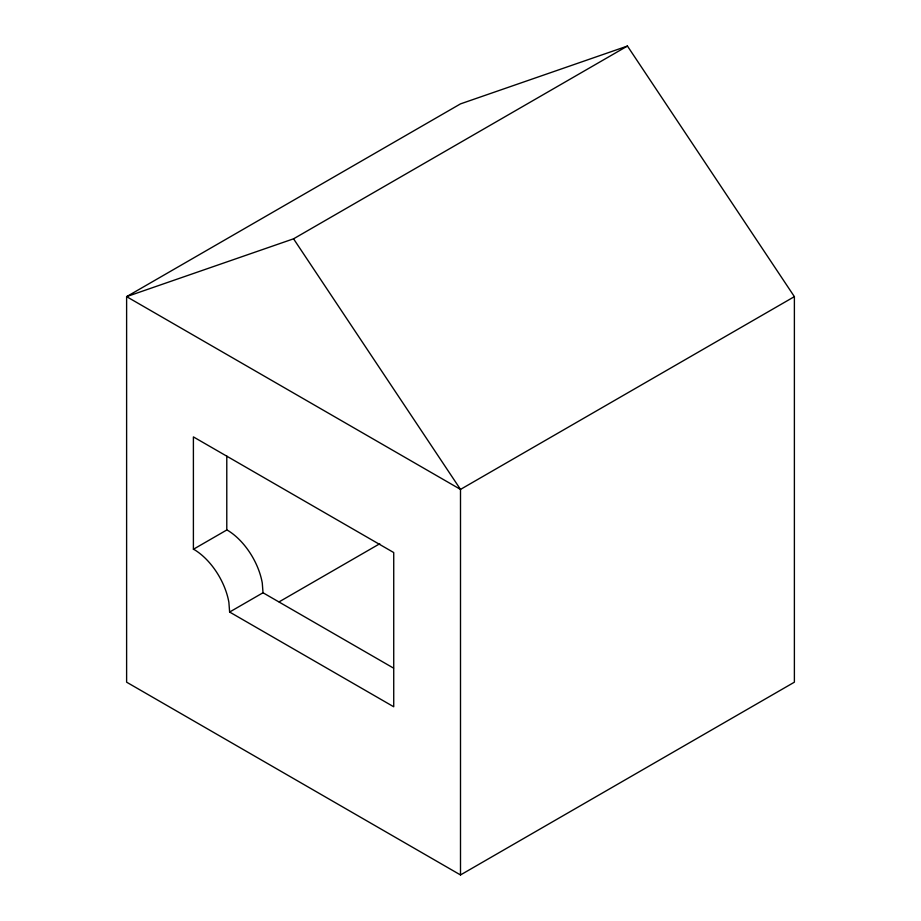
<?xml version="1.0" encoding="UTF-8"?>
<svg xmlns="http://www.w3.org/2000/svg" width="921" height="921" viewBox="0 0 921 921"><rect width="100%" height="100%" fill="white"/><g stroke="black" fill="none" stroke-linecap="round" stroke-linejoin="round"><path stroke-width="1.38" d="M794.386 296.643L460.5 489.408L126.614 296.643L293.557 238.815L627.443 46.05L794.386 296.643L794.386 682.185L460.5 874.95L126.614 682.185L126.614 296.643L460.5 103.877L627.443 46.05M193.398 549.273L194.792 549.929A51.472 29.714 60 0 1 228.88 602.299L229.628 612.039L393.728 706.775L393.728 552.554L193.398 436.899L193.398 549.273L226.785 529.989L228.189 530.657A51.472 29.714 60 0 1 262.278 583.028L263.015 592.756L393.543 668.116M229.628 612.039L263.015 592.756M279.121 601.85L379.751 543.747M293.557 238.815L460.5 489.408L460.5 874.95M226.785 456.033L226.785 529.989"/></g></svg>
